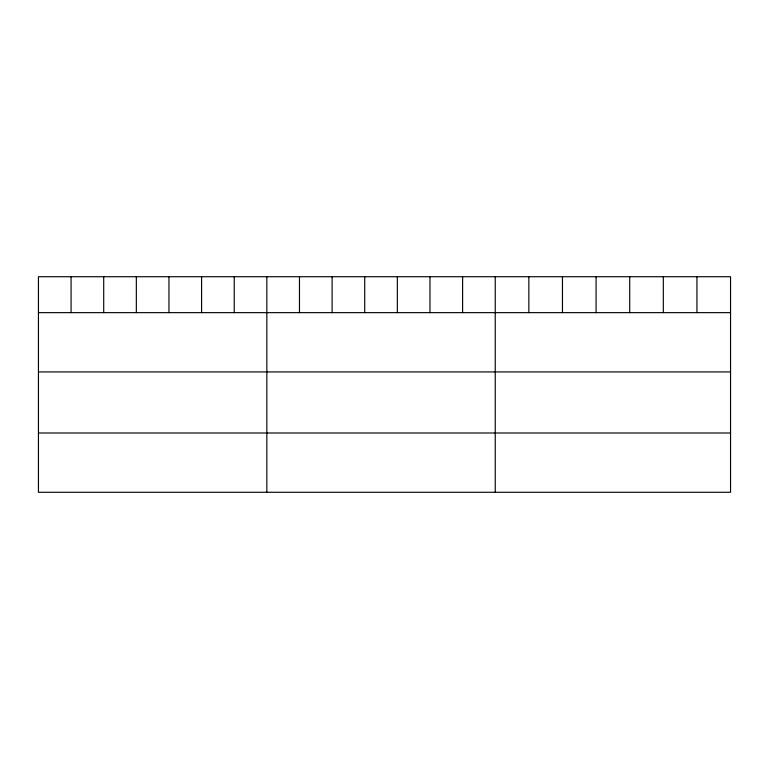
<?xml version="1.0" encoding="UTF-8"?>
<svg xmlns="http://www.w3.org/2000/svg" width="769" height="769" viewBox="0 0 769 769"><rect width="100%" height="100%" fill="white"/><g stroke="black" fill="none" stroke-linecap="round" stroke-linejoin="round"><path stroke-width="1.15" d="M730.55 312.647L730.55 492.275L38.45 492.275L38.45 276.725L730.55 276.725L730.55 312.647L38.45 312.647M38.45 371.927L730.55 371.927M38.45 432.995L730.55 432.995M696.935 276.725L696.935 312.647M663.32 276.725L663.32 312.647M629.705 276.725L629.705 312.647M596.081 276.725L596.081 312.647M562.466 276.725L562.466 312.647M528.851 276.725L528.851 312.647M495.236 276.725L495.236 492.275M462.611 276.725L462.611 312.647M429.977 276.725L429.977 312.647M397.352 276.725L397.352 312.647M364.727 276.725L364.727 312.647M332.102 276.725L332.102 312.647M299.468 276.725L299.468 312.647M266.843 276.725L266.843 492.275M234.218 276.725L234.218 312.647M201.584 276.725L201.584 312.647M168.959 276.725L168.959 312.647M136.334 276.725L136.334 312.647M103.709 276.725L103.709 312.647M71.075 276.725L71.075 312.647"/></g></svg>
